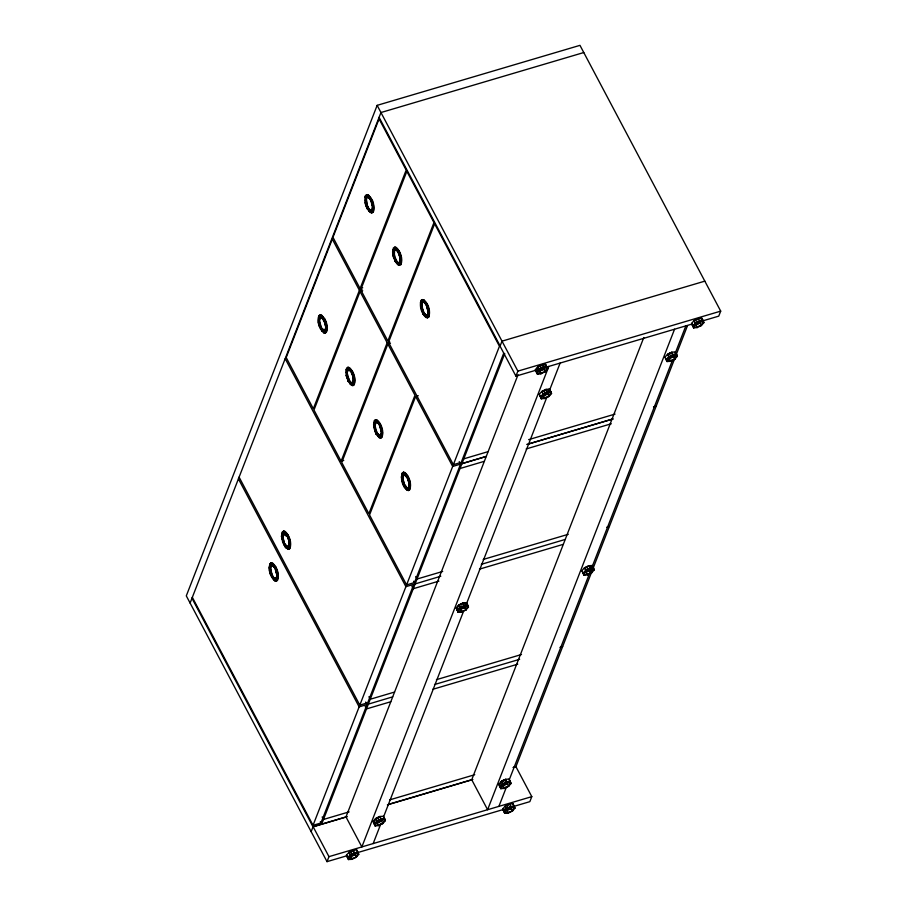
<?xml version="1.0" encoding="UTF-8"?>
<svg xmlns="http://www.w3.org/2000/svg" width="907" height="907" viewBox="0 0 907 907"><rect width="100%" height="100%" fill="white"/><g stroke="black" fill="none" stroke-linecap="round" stroke-linejoin="round"><path stroke-width="1.36" d="M269.107 567.986L269.946 563.712L271.397 562.873L272.814 563.247C277.225 567.351 279.628 574.562 277.542 580.333L276.091 581.172L274.674 580.797C270.071 576.512 267.871 569.313 270.286 563.61L271.397 562.873M276.023 579.539L274.492 579.335C270.83 575.922 268.823 569.925 270.547 565.106L271.817 564.403M272.021 565.163L270.853 565.809L270.229 568.984L272.111 575.798L271.624 577.079L272.293 576.115L270.513 571.251L269.991 566.546M270.513 571.251L271.193 565.707M276.805 577.056L275.807 578.779L273.245 577.544L274.413 578.609L276.295 578.337C277.848 574.006 276.034 568.61 272.735 565.537L271.681 565.265M275.671 579.641L276.601 579.04C278.324 574.222 276.318 568.224 272.644 564.812L271.465 564.505M276.091 581.172L277.202 580.435C279.288 574.653 276.884 567.453 272.474 563.349L271.057 562.975M281.476 536.207L282.304 531.921L283.766 531.094L285.183 531.468C289.594 535.572 291.986 542.771 289.911 548.554L288.46 549.381L285.49 547.601L282.735 542.386L281.476 536.207L284.333 545.175L285.83 547.499L288.8 549.279M283.834 532.715L285.013 533.021C289.095 535.776 290.988 542.341 289.31 547.159L286.861 547.556C283.188 544.143 281.181 538.146 282.916 533.327L284.174 532.613L282.916 533.327M290.002 543.61L287.734 536.456L284.39 533.384L282.599 537.205L282.712 535.311L284.038 533.486L285.444 533.656L284.038 533.486L282.712 535.311L282.882 539.461L284.481 544.019C284.345 548.089 282.531 536.15 282.349 534.767M284.481 544.03L287.836 547.102L289.163 545.266L289.344 541.014L289.514 545.164L288.177 547L284.481 544.019L286.782 546.83L288.664 546.558C290.217 542.227 288.403 536.831 285.104 533.758M288.041 547.862L289.526 545.821L289.288 543.384M288.46 549.381L289.571 548.656C291.646 542.874 289.254 535.663 284.843 531.559L283.426 531.196M323.561 332.744L325.318 333.016L323.561 332.744C319.151 328.64 316.747 321.441 318.833 315.659L320.284 314.831L321.702 315.194L324.74 318.901M318.38 322.96L318.833 315.659M324.91 331.497L323.391 331.293C319.718 327.869 317.711 321.872 319.434 317.053L320.704 316.35M319.434 317.053C318.901 320.42 319.468 327.54 323.3 330.556L324.706 330.726L323.64 330.454C322.189 326.293 319.525 329.921 321.35 327.642L319.457 320.829L320.08 317.654L320.908 317.11L319.74 317.756L319.581 318.947M325.692 329.003L325.182 330.295L325.806 327.11L324.865 322.473L321.622 317.484L322.79 318.55M324.57 331.599L326.044 329.547L326.18 327.45L325.137 322.291M325.205 322.37L324.082 319.865C326.237 317.745 328.731 330.488 326.089 332.393C328.175 326.611 325.772 319.4 321.361 315.296L319.944 314.933M345.782 372.403L346.61 368.129L348.073 367.301L349.49 367.664C353.9 371.768 356.292 378.979 354.218 384.761L352.755 385.588L351.338 385.214L348.299 381.496L346.157 375.43L346.123 372.301M352.687 383.967L351.168 383.763C347.494 380.339 345.488 374.342 347.211 369.523L348.481 368.82M347.211 369.523C346.678 372.89 347.245 380.01 351.077 383.026L352.483 383.196L350.261 381.858L348.186 377.936L347.574 378.219M349.875 382.573L347.188 375.668L347.358 371.417L348.685 369.58L350.907 370.918L348.345 369.682L347.358 371.417M352.143 383.298L353.311 382.663L351.428 382.924L348.787 380.214L351.077 383.026L352.97 382.765L353.299 377.312L350.567 371.02M368.786 211.116L372.097 212.805L370.328 212.544C365.918 208.44 363.526 201.229 365.6 195.447L367.063 194.62L368.48 194.982L371.519 198.701L371.031 199.982C371.745 203.157 374.784 209.993 371.337 211.388L370.158 211.082C366.485 207.658 364.478 201.66 366.201 196.853L367.471 196.139M352.347 384.069L353.265 383.457C355.193 368.832 344.966 368.163 351.27 371.711M348.141 368.922L349.32 369.228C352.88 372.142 355.17 377.629 353.832 382.017M352.755 385.588L353.877 384.863C355.952 379.081 353.56 371.87 349.15 367.766L347.732 367.403M366.009 198.837L367.777 207.533L367.29 208.814L368.117 207.431C366.065 206.138 366.655 194.892 366.349 198.735M368.866 209.891L367.777 207.544L370.067 210.345L371.961 210.084C373.514 205.742 371.7 200.356 368.401 197.284L366.507 197.545L365.884 200.719L366.847 197.443M371.133 210.628L372.301 209.982L372.573 206.898L370.691 200.073C372.471 199.812 374.058 207.329 372.822 209.336M366.507 197.545L368.401 197.284L370.68 200.073C372.562 195.787 375.725 210.832 372.868 212.181C374.942 206.399 372.55 199.189 368.129 195.084L367.063 194.62M373.559 424.873L374.398 420.599L375.849 419.771L377.267 420.134C381.677 424.238 384.08 431.449 381.994 437.231L380.543 438.058L379.126 437.684L376.076 433.965L373.945 427.9L373.718 422.333M380.475 436.437L378.945 436.233C375.271 432.809 373.276 426.812 374.999 421.993L377.448 421.596L375.917 421.392M379.92 435.768L381.598 433.841L380.26 435.666L378.865 435.496C375.634 432.458 373.82 426.936 375.294 422.696L376.473 422.05L375.294 422.696L374.965 428.138L375.645 422.594L377.527 422.322L375.294 422.696M381.257 433.943C382.278 430.451 377.029 417.844 381.337 430.587M392.55 252.191L393.389 247.917L394.84 247.089L396.257 247.452C400.667 251.556 403.071 258.767 400.985 264.549L399.534 265.377L398.116 265.014L395.067 261.284L392.935 255.23L392.708 249.652M380.124 436.539L381.609 434.487L381.745 432.39L380.691 427.231M399.454 263.756L397.935 263.552C394.262 260.128 392.255 254.13 393.989 249.312L395.248 248.609M380.543 438.058L381.654 437.333C383.559 432.99 381.802 428.025 379.976 423.954L379.636 424.793L377.097 421.698M395.463 249.368L397.685 250.717L395.463 249.368L394.284 250.015C392.3 254.538 395.94 260.751 397.935 263.552M393.298 252.86L394.296 255.355L394.636 249.913L393.672 253.189L394.636 249.913M400.236 261.261L400.078 262.452L398.196 262.713L395.554 260.003L397.856 262.815L399.25 262.996L396.688 261.749L397.856 262.815L399.738 262.554L400.078 257.112L397.345 250.82M399.114 263.858C401.914 262.883 400.475 257.395 399.681 254.55M400.985 264.549C402.13 259.799 400.758 251.409 395.917 247.554L394.84 247.089M401.348 477.343L402.175 473.069L403.638 472.241L405.055 472.604C409.465 476.708 411.857 483.919 409.783 489.701L408.32 490.528L406.903 490.154C402.3 485.869 400.1 478.669 402.515 472.966L403.638 472.241M404.25 474.52L403.082 475.166C401.529 479.678 403.66 485.404 407.073 488.601L408.252 488.907L406.733 488.703C403.059 485.279 401.053 479.281 402.776 474.463L404.046 473.76M403.479 483.068L402.22 475.903M405.826 486.798L407.708 488.238L409.374 486.311L408.048 488.136L406.982 487.864L404.692 485.064L402.799 478.238L403.422 475.064L402.742 480.608L403.422 475.064M409.034 486.413L408.864 482.252L407.254 477.694L403.91 474.622M420.485 302.122L421.052 307.598L423.184 313.641L424.691 315.953L427.651 317.745L425.893 317.484C421.483 313.38 419.091 306.169 421.165 300.387L422.617 299.559L421.165 300.387M407.912 489.009L409.397 486.957L409.488 484.417L407.98 478.964M425.723 316.021L427.242 316.226L425.723 316.021C422.05 312.598 420.043 306.6 421.766 301.782L423.036 301.079M408.32 490.528L409.431 489.803C411.517 484.021 409.114 476.81 404.703 472.706L403.286 472.343M422.696 301.181L424.215 301.385L426.743 304.48L424.306 302.122L422.072 302.485L421.449 305.659L423.331 312.473L422.843 313.754L423.512 312.802L421.732 307.927L421.211 303.221M421.732 307.927L421.914 303.675L423.24 301.838M428.025 313.731C428.036 317.654 428.342 303.221 423.954 302.224L422.9 301.94M426.902 316.328L428.387 314.276L428.478 311.736L426.97 306.283M428.773 317.019C429.907 312.269 428.535 303.879 423.694 300.024C428.501 303.267 430.814 311.373 428.773 317.019L427.31 317.847M319.74 317.756C319.139 325.976 318.402 315.443 321.962 317.382L324.252 320.171L326.146 327.008L325.534 330.193L324.355 330.828M277.054 576.126L276.646 578.235L274.753 578.507L272.111 575.798L274.413 578.609L276.295 578.337L276.918 575.163L275.025 568.338L272.735 565.537L270.853 565.809M325.182 330.295L325.806 327.11L323.912 320.284L321.622 317.484M372.505 208.916L372.573 206.898M347.517 370.226C346.916 378.446 346.191 367.913 349.751 369.852M352.029 372.641L353.583 379.58L353.311 382.663M353.515 381.598L353.583 379.58M400.327 257.905L398.808 252.452L396.178 249.754L398.456 252.543L400.361 259.368L399.738 262.554L400.497 260.332M380.883 437.956L379.466 437.593L376.416 433.863L376.904 432.582L375.022 425.768L375.645 422.594M379.477 425.224L381.371 432.049L381.087 435.133L378.865 435.496L376.575 432.696L380.26 435.666M422.072 302.485L421.449 305.659L422.413 302.382L424.306 302.122L422.413 302.382M427.526 315.024L428.138 311.838L426.245 305.013L423.954 302.224M426.687 315.568L424.465 314.219L426.687 315.568L427.866 314.922L428.138 311.838M409.148 484.519L408.535 487.705L409.488 484.417L407.254 477.694L404.964 474.894L407.254 477.694L408.093 476.322L409.204 482.331L407.742 476.413M371.983 202.17L371.19 199.54M426.245 305.013C425.281 298.097 431.324 319.128 427.855 309.582M695.068 323.141L718.752 316.135L720.702 311.135L579.97 45.35L377.153 105.348L186.298 595.865L327.03 861.65L347.313 855.652M190.107 603.053L380.951 112.536L583.779 52.538M324.411 319.015L323.912 320.284L322.835 317.938L320.364 316.452M324.751 318.913L325.862 324.921M359.41 290.308L313.323 408.762L286.204 357.539L332.291 239.085L359.41 290.308L362.04 289.526M360.09 288.551L406.177 170.097L379.058 118.874L332.971 237.328L360.09 288.551L362.721 287.78M362.698 290.773L360.068 291.555L313.981 410.009L341.1 461.232L343.73 460.45M283.766 531.094L281.635 533.667M348.073 367.301L345.941 369.863M275.513 567.056L275.025 568.338L275.864 566.966M288.347 538.747L287.553 536.128C289.458 534.835 285.217 538.032 284.038 533.486M274.674 580.797L271.964 576.977L272.451 575.696L270.569 568.882M284.662 544.347L282.939 537.103M347.245 373.299L349.127 380.112L348.288 381.484L348.787 380.214M394.012 253.098L395.894 259.901L395.055 261.273L395.554 260.003M398.967 251.273L398.468 252.543L399.307 251.182L398.627 252.112L399.76 254.64M399.295 251.171L400.735 259.708M341.1 461.232L387.187 342.778L360.068 291.555M387.856 344.025L341.758 462.479L368.877 513.702L414.975 395.248L387.856 344.025L390.475 343.243M376.269 421.29L374.432 423.433M375.623 430.508L376.745 433.002L376.076 433.954L376.564 432.684M381.745 432.39L380.316 423.852L376.927 420.236L375.509 419.873M423.195 313.652L423.682 312.371L421.789 305.568M418.263 395.713L415.633 396.495L369.546 514.949L406.585 584.913L414.465 582.577L460.552 464.123L459.237 461.618M403.853 486.424C404.488 481.39 409.873 493.385 404.352 485.166L403.853 486.435L407.243 490.063L408.66 490.426M404.182 485.574L404.692 485.052L403.093 480.506M365.691 702.052L367.018 704.535L320.919 823L313.04 825.325L359.138 706.87L238.416 478.873M405.905 586.659L413.785 584.335L367.698 702.789L359.818 705.124L405.905 586.659L285.183 358.662M406.585 584.913L452.672 466.447L415.633 396.495M453.353 464.701L499.451 346.247L434.623 223.814L388.536 342.268L453.353 464.701L461.232 462.366L503.736 353.129M311.146 831.662L313.096 826.662L346.576 816.754M504.757 353.56L321.611 824.259L320.296 821.753M327.03 861.65L328.969 856.65L313.096 826.662M692.438 323.924L515.924 376.144L517.874 371.133L377.153 105.348M518.044 374.716L345.986 816.935L361.859 846.911L548.814 366.405M537.896 366.779L536.071 371.507L537.386 374.001L540.889 373.831L545.141 371.711L547.669 368.877L545.651 364.489L542.159 364.659L537.896 366.779L535.379 369.614L536.071 371.507L539.563 371.337L543.815 369.206L546.343 366.371L545.651 364.489L537.896 366.779L539.348 369.546L541.4 368.945L540.742 367.698M348.492 859.507L350.329 854.791L354.58 852.671L358.072 852.501L358.764 854.383L356.236 857.217L351.984 859.337L348.492 859.507L346.474 855.131L349.002 852.297L353.254 850.165L356.757 849.995L358.072 852.501L356.236 857.217L348.492 859.507L346.474 855.131M537.386 374.001L539.223 369.285L543.486 367.154L546.978 366.984L545.141 371.711L537.386 374.001L535.379 369.614M545.141 371.711L543.815 369.206L544.733 366.847M383.355 816.289L384.046 818.171L381.518 821.005L377.267 823.137L373.775 823.307L375.611 818.579L379.863 816.459L383.355 816.289L385.373 820.676L382.845 823.511L378.593 825.631L375.09 825.801L373.083 821.413L375.611 818.579L379.489 817.434M467.139 604.618L464.611 607.452L460.359 609.572L456.856 609.742L458.693 605.026L462.955 602.906L466.447 602.736L468.454 607.123L465.937 609.957L461.674 612.078L458.182 612.248L456.176 607.86L458.693 605.026L466.447 602.736L468.454 607.123M375.09 825.801L376.927 821.084L381.189 818.964L384.681 818.794L382.845 823.511L375.09 825.801L373.083 821.413M458.182 612.248L460.019 607.531L464.271 605.4L467.774 605.23L465.937 609.957L458.182 612.248L456.176 607.86M541.275 398.683L543.112 393.967L547.363 391.847L550.866 391.677L551.547 393.559L549.03 396.393L544.767 398.513L541.275 398.683L539.268 394.307L541.785 391.473L546.048 389.341L549.54 389.171L550.866 391.677L549.03 396.393L541.275 398.683L539.268 394.307M465.937 609.957L464.611 607.452L466.447 602.736M551.547 393.559L550.232 391.064L547.703 393.899L539.948 396.189L543.452 396.019L547.703 393.899L549.54 389.171L541.785 391.473L543.236 394.239L546.796 392.073M373.174 843.567L380.872 823.771M383.446 817.173L463.568 611.239M466.652 603.314L546.774 397.391M549.336 390.792L560.129 363.061M674.559 329.218L487.603 809.713L471.731 779.737L643.789 337.517M509.099 779.09L509.779 780.984L507.262 783.818L503 785.938L499.508 786.108L501.344 781.392L505.596 779.26L509.099 779.09L511.106 783.478L508.589 786.312L504.326 788.432L500.834 788.602L498.816 784.226L501.344 781.392L505.222 780.247M500.834 788.602L502.671 783.886L506.922 781.766L510.414 781.596L508.589 786.312L500.834 788.602L498.816 784.226M583.927 575.049L585.763 570.333L590.015 568.201L593.507 568.031L594.198 569.925L591.67 572.759L587.419 574.879L583.927 575.049L581.909 570.662L584.437 567.827L588.688 565.707L592.192 565.537L593.507 568.031L591.67 572.759L583.927 575.049L581.909 570.662M667.008 361.496L668.844 356.768L673.107 354.648L676.599 354.478L677.291 356.36L674.763 359.195L670.511 361.326L667.008 361.496L665.001 357.109L667.529 354.274L671.781 352.154L675.273 351.984L676.599 354.478L674.763 359.195L667.008 361.496L665.001 357.109M508.589 786.312L507.262 783.818L508.181 781.449M587.419 574.879L586.092 572.385L590.355 570.254L592.192 565.537L589.607 566.297M498.907 806.368L506.616 786.573M509.178 779.975L590.842 570.084M591.874 567.442L672.506 360.192M673.538 357.551L685.862 325.874M591.92 571.331L515.845 766.869L513.249 767.56M592.951 568.689L675.171 357.369M676.191 354.728L687.483 325.715M504.723 813.296L506.548 808.568L510.811 806.448L514.303 806.278L514.995 808.16L512.466 810.994L508.215 813.126L504.723 813.296L502.705 808.908L505.233 806.074L509.485 803.953L512.988 803.783L514.303 806.278L512.466 810.994L504.723 813.296L502.705 808.908M693.617 327.778L695.454 323.062L699.705 320.942L703.208 320.772L703.889 322.654L701.372 325.488L697.109 327.608L693.617 327.778L691.61 323.402L694.127 320.568L698.39 318.436L701.882 318.278L703.208 320.772L701.372 325.488L693.617 327.778L691.61 323.402M692.29 325.284L695.794 325.114L700.045 322.994L701.882 318.278L703.889 322.654M513.294 767.435L515.924 766.664L531.797 796.641L529.847 801.652L350.011 854.848M367.278 208.803L367.959 207.873L366.825 205.356M320.511 329.014L321.191 328.085L322.098 330.103M322.008 331.327L320.058 325.568M367.947 207.862L367.618 208.701L366.02 205.912M271.624 577.067L272.293 576.126M395.055 261.273L395.735 260.343L394.613 257.826M348.288 381.484L348.968 380.555L348.628 381.382L346.157 375.43M399.534 265.377L396.903 263.483L395.407 261.182L395.735 260.332M422.843 313.743L423.524 312.813M376.076 433.954L376.745 433.024L377.652 435.043M282.712 535.311L284.39 533.384M287.836 547.102L289.163 545.266M536.706 372.119L539.223 369.285M540.583 396.801L543.112 393.967L550.866 391.677M692.925 325.896L695.454 323.062M666.328 359.603L668.844 356.768L676.599 354.478M694.875 324.525L700.045 322.994L702.574 320.16M675.273 351.984L675.964 353.866L673.436 356.7L669.185 358.821L666.849 358.934M457.491 610.366L460.019 607.531L467.774 605.23M583.235 573.167L585.763 570.333L593.507 568.031M585.185 571.784L590.355 570.254L592.033 568.372M374.41 823.919L376.927 821.084L384.681 818.794M347.8 857.625L350.329 854.791L349.002 852.297L351.587 851.526M356.757 849.995L357.437 851.888L354.92 854.723L350.658 856.843L347.166 857.013L354.92 854.723L356.236 857.217M500.142 786.72L502.671 783.886L510.414 781.596M504.031 811.414L506.548 808.568L505.233 806.074L507.818 805.314M512.988 803.783L513.668 805.665L511.151 808.5L506.888 810.62L504.564 810.733M542.023 392.039L545.595 389.874L546.139 390.826M695.034 322.382L695.578 323.334L699.15 321.169M672.541 354.875L671.021 356.428L668.969 357.041L668.425 356.1M458.931 605.604L462.502 603.438M584.675 568.406L588.246 566.24M376.507 820.404L377.051 821.357L380.623 819.191M349.24 852.863L352.812 850.698L353.356 851.65M354.013 852.897L350.442 855.063L349.909 854.111M501.582 781.959L503.102 780.405L505.154 779.793L505.698 780.746M506.355 781.993L504.848 783.546L502.784 784.158L502.251 783.206M510.244 806.674L508.725 808.239L506.673 808.84L506.129 807.899M371.745 212.907L373.208 212.079M398.91 263.098L400.078 262.452M324.978 333.118L326.441 332.291M375.849 419.771L374.398 420.599M365.6 195.447L364.92 197.182M367.131 196.241L368.65 196.445M368.401 197.284L370.68 200.073M368.31 196.547L369.943 197.635M365.51 200.39L366.179 202.987L366.235 200.628M365.147 202.76L366.077 204.755M365.827 202.907L366.904 205.447M371.632 202.272L372.244 201.978M366.564 205.549L367.176 205.254L369.251 209.177L371.473 210.526M372.289 204.642L373.287 207.136M372.981 204.619L370.85 199.653M367.777 207.533L370.067 210.345L372.301 209.982M369.251 209.177L370.158 211.082M394.908 248.711L396.427 248.915M396.087 249.017L397.72 250.105L398.627 252.112M392.935 255.23L393.808 258.382M393.615 255.377L394.681 257.917M399.42 254.731L400.032 254.448M394.341 258.019L394.953 257.724L397.028 261.647M322.835 317.938L324.071 319.854M318.742 320.602L319.4 323.198L319.457 320.829M319.06 323.119L320.137 325.658M324.865 322.473L325.477 322.189M319.786 325.749L320.398 325.466L321.35 327.642M319.253 326.123L319.015 323.912M321.01 327.756L323.64 330.454L321.35 327.654M423.875 301.487L425.508 302.575M421.392 307.847L422.469 310.387M427.197 307.201L427.809 306.917M422.129 310.489L422.73 310.194L424.816 314.117M428.535 309.559L426.415 304.593M423.331 312.473L425.973 315.183L423.342 312.484L424.431 314.831M428.387 314.276L427.821 315.715M387.187 342.778L389.817 341.996M350.612 370.407L352.199 372.221L352.528 371.382L351.859 372.323L353.991 377.289M346.531 373.072L347.188 375.668M346.848 375.589L347.914 378.128M352.642 374.942L353.254 374.659M353.299 377.312L354.308 379.818M349.796 383.797L353.106 385.486M704.818 281.147L502.002 341.157L500.052 346.157L515.924 376.144M517.874 371.133L720.702 311.135M541.717 365.192L539.654 365.804L540.323 367.052M695.884 319.581L697.948 318.969M698.005 319.423L694.127 320.568L695.578 323.334M538.645 370.736L543.815 369.206M376.133 422.152L378.695 423.388M377.187 422.424L379.818 425.111L378.287 423.252M374.625 428.059L375.691 430.598M380.43 427.412L381.042 427.129M375.351 430.689L375.963 430.406L376.904 432.582M374.818 431.063L376.416 433.852M377.697 434.43L378.865 435.496M670.114 353.503L667.529 354.274L668.844 356.768M668.278 358.231L673.436 356.7L674.763 359.195M403.706 473.862L405.225 474.066M404.885 474.168L406.517 475.245M463.794 458.829L488.102 451.641M528.622 439.646L615.059 414.08M407.254 477.683L406.177 475.347M401.722 480.37L401.688 477.241M461.924 463.624L486.243 456.436L461.89 463.704M526.752 444.453L613.189 418.875L528.078 444.135M653.562 406.937L656.192 406.155M452.672 466.447L460.552 464.123M653.528 407.016L656.158 406.245M408.207 479.882L408.819 479.599M403.139 483.159L403.751 482.875M402.595 483.533L404.193 486.322M408.864 482.252L409.862 484.757M460.03 468.511L484.338 461.312M526.207 448.931L611.295 423.762M287.553 536.128L288.222 535.175L287.394 536.559L289.004 541.116M282.542 539.393L283.267 542.023M282.882 539.461L283.052 535.209M288.959 538.463L289.684 541.094M283.54 541.842L285.954 545.663L288.177 547M272.735 565.537L275.365 568.224M273.937 565.991L276.59 570.242L277.293 575.492M269.492 571.013L269.447 567.884M270.173 571.172L270.898 573.802M271.17 573.621L273.585 577.442M270.365 574.176L270.127 571.966M276.635 572.895L277.315 572.873M272.463 575.707L273.2 578.156M276.918 575.163L275.751 569.607M442.684 571.444L417.027 579.04L415.701 576.535M483.204 559.46L568.292 534.291M413.807 581.421L415.123 583.915L440.813 576.24M481.3 564.335L565.072 539.484M606.76 527.228L609.413 526.366M438.92 581.126L413.263 588.711L411.937 586.217M479.44 569.143L563.168 544.37M587.022 567.068L584.437 567.827L585.763 570.333M456.856 609.742L464.611 607.452M394.568 692.052L370.249 699.252L368.934 696.746M436.426 679.672L521.514 654.503M359.138 706.87L367.018 704.535M368.355 704.127L392.697 696.848M434.532 684.547L519.654 659.298M559.982 647.439L562.646 646.578M390.792 701.735L366.485 708.923L365.17 706.428M432.662 689.343L517.75 664.173M349.138 811.867L323.482 819.452L322.155 816.958M389.659 799.883L474.746 774.714M388.264 804.43L471.731 779.737M347.279 816.663L313.017 826.867L191.967 598.257M387.391 804.872L472.876 779.51M379.421 816.992L377.357 817.604L378.026 818.851M373.775 823.307L381.518 821.005L382.845 823.511M499.508 786.108L507.262 783.818M328.969 856.65L531.797 796.641M509.042 804.486L506.99 805.087L507.648 806.346M505.981 810.03L511.151 808.5L512.466 810.994M394.284 250.015L396.518 249.652M425.632 315.285L427.866 314.922M323.3 330.556L325.534 330.193M403.082 475.166L405.316 474.792M406.642 487.966L408.876 487.603M422.277 299.661L424.034 299.922M320.568 317.212L321.962 317.382M369.603 197.737L371.031 199.982M397.379 250.207L398.808 252.452M425.168 302.677L426.596 304.922M378.355 423.49L379.466 425.213M376.915 432.594L378.038 434.328M286.306 534.212L287.734 536.445M671.883 353.628L671.339 352.687L669.275 353.288L669.944 354.535M538.803 368.605L539.348 369.546M542.692 393.287L543.236 394.239M585.332 569.653L585.877 570.594L587.929 569.993L587.271 568.746M459.6 606.851L460.144 607.792L462.196 607.191L461.527 605.944M698.39 318.436L699.705 320.942M700.045 322.994L701.372 325.488M696.973 321.475L697.63 322.722M695.794 325.114L697.109 327.608M675.964 353.866L677.291 356.36M671.781 352.154L673.107 354.648M669.185 358.821L670.511 361.326M546.343 366.371L547.669 368.877M542.159 364.659L543.486 367.154M539.563 371.337L540.889 373.831M546.048 389.341L547.363 391.847M547.703 393.899L549.03 396.393M543.542 390.486L544.2 391.733M543.452 396.019L544.767 398.513M379.081 117.332L500.131 345.952M594.198 569.925L592.192 565.537M588.688 565.707L590.015 568.201M590.355 570.254L591.67 572.759M462.955 602.906L464.271 605.4M458.693 605.026L460.019 607.531M460.359 609.572L461.674 612.078M413.83 581.33L415.157 583.836M509.779 780.984L511.106 783.478M505.596 779.26L506.922 781.766M505.154 779.793L505.823 781.04M503.102 780.405L503.759 781.653M501.344 781.392L502.671 783.886M513.668 805.665L514.995 808.16M503 785.938L504.326 788.432M509.485 803.953L510.811 806.448M506.888 810.62L508.215 813.126M239.097 477.127L359.818 705.124M384.046 818.171L385.373 820.676M379.863 816.459L381.189 818.964M378.446 819.497L379.103 820.744M375.611 818.579L377.051 821.357M377.267 823.137L378.593 825.631M357.437 851.888L358.764 854.383M353.254 850.165L354.58 852.671M350.76 851.31L351.417 852.557M350.658 856.843L351.984 859.337M192.329 597.339L313.04 825.325M394.568 259.243L395.407 261.171M379.648 424.805L380.77 427.31M403.4 482.978L404.522 485.472M352.041 372.652L352.993 374.84M320.012 326.985L320.851 328.912M271.125 575.038L271.964 576.965M402.062 480.268L402.935 483.431M374.58 428.852L375.158 430.961M283.222 539.37L283.88 541.74M392.89 252.089L393.15 254.119M373.899 424.771L374.16 426.789M406.846 171.344L360.748 289.798L387.867 341.021L433.965 222.566L406.846 171.344"/></g></svg>
